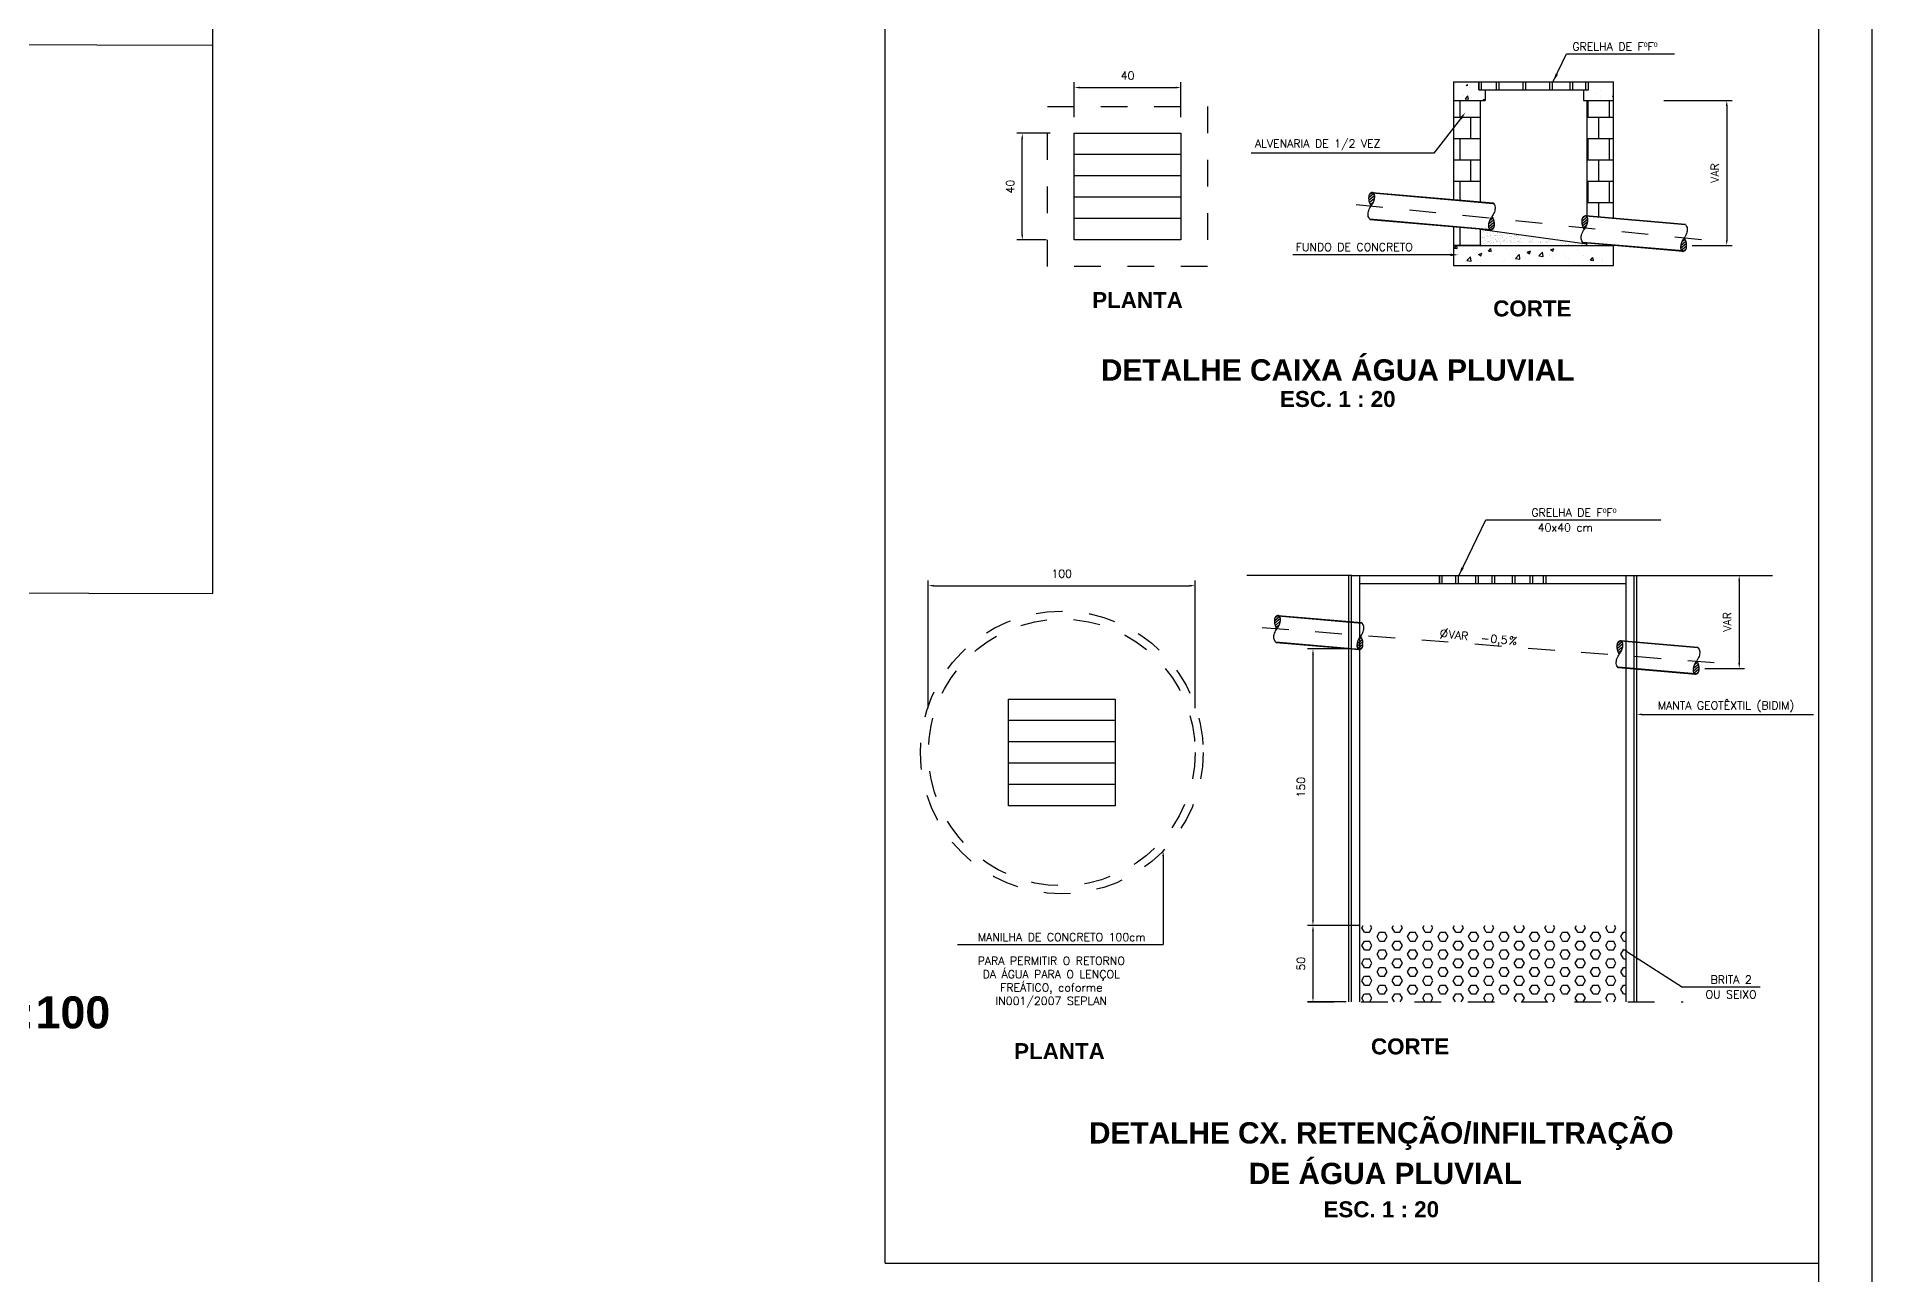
# Model space of a CAD drawing. Header units: millimetres. Extents: x -2485 to 3289, y -257 to 1952.
# Drawn here: x 52.45 to 59.33, y 53.53 to 58.17 of the extents above; entities that cross this region are included whole.
import ezdxf
from ezdxf.enums import TextEntityAlignment as Align

# ---------------------------------------------------------------- set-up
doc = ezdxf.new("R2010")
doc.units = ezdxf.units.MM
doc.header["$LTSCALE"] = 0.3
for name, pattern in [('CONTINUO', [0]), ('HID', [0.37, 0.07, -0.1, 0.03, -0.1, 0.07]), ('T-5CM', [0.1, 0.05, -0.05])]:
    doc.linetypes.add(name, pattern=pattern)
for name, color, linetype in [('AF', 4, 'Continuous'), ('CAIXAS', 3, 'Continuous'), ('ESCRITA', 9, 'Continuous'), ('esg', 2, 'Continuous'), ('ESGOTO', 2, 'Continuous'), ('EST', 11, 'Continuous'), ('PAREDE', 7, 'CONTINUO'), ('PAREDE_CTR25', 7, 'Continuous'), ('TEX', 11, 'Continuous'), ('TEXTO', 3, 'Continuous'), ('TUB', 1, 'Continuous'), ('VEGETAÇÃO', 92, 'Continuous')]:
    doc.layers.add(name, color=color, linetype=linetype)
doc.styles.add('ROMANS', font='romans.shx', dxfattribs={"height": 0.03})
doc.styles.add('SANSSERIFBOLD', font='sasb____.pfb')
doc.linetypes.add('ZIGZAG', pattern='A,0.00254,-5.08,[131,ltypeshp.shx,S=5.08,R=0,X=-5.08,Y=0],-10.16,[131,ltypeshp.shx,S=5.08,R=180,X=5.08,Y=0],-5.08', length=20.32254)
doc.dimstyles.new('20', dxfattribs={"dimtxt": 0.03, "dimasz": 0.02, "dimexe": 0.02, "dimexo": 0.02, "dimgap": 0.03, "dimtad": 1, "dimdec": 3, "dimlfac": 100, "dimdsep": 46, "dimtxsty": 'ROMANS', "dimcen": 0.02, "dimclrd": 11, "dimclre": 11, "dimclrt": 3, "dimadec": 0, "dimazin": 0, "dimtfac": 3.333333, "dimtdec": 3, "dimtix": 1, "dimtmove": 2, "dimatfit": 3, "dimfxl": 0, "dimtolj": 1, "dimarcsym": 0})

# ---------------------------------------------------------------- blocks, each defined once
blk = doc.blocks.new('b100')
at = {"layer": 'TUB', "color": 7}
for p, q in [((-0.0104, -0.0292), (0.0066, -0.0121)), ((-0.0101, -0.0394), (0.0091, -0.0203)), ((-0.0081, -0.0163), (0.0031, -0.0051)), ((-0.0068, -0.0468), (0.0105, -0.0295)), ((-0.0002, -0.0508), (0.0097, -0.0409))]:
    blk.add_line(p, q, dxfattribs=at)
for points in [[(0, 0.0508), (0.0052, 0.0436), (0.007, 0.04), (0.0082, 0.0359), (0.0089, 0.0306), (0.0088, 0.0264), (0.0082, 0.0221), (0.0073, 0.0174), (0.0058, 0.0129), (0.0039, 0.0078), (0.0019, 0.0034), (0, 0)], [(0, 0), (-0.0016, -0.0026), (-0.0029, -0.0047), (-0.0039, -0.0065), (-0.0047, -0.008), (-0.0054, -0.0092), (-0.0058, -0.0102), (-0.0062, -0.0111), (-0.0065, -0.0118), (-0.0068, -0.0126), (-0.0071, -0.0132), (-0.0073, -0.0139), (-0.0075, -0.0145), (-0.0077, -0.0151), (-0.0079, -0.0157), (-0.0081, -0.0162), (-0.0083, -0.0168), (-0.0084, -0.0173), (-0.0085, -0.0179), (-0.0087, -0.0184), (-0.0088, -0.0189), (-0.0089, -0.0195), (-0.009, -0.02), (-0.0092, -0.0206), (-0.0093, -0.0212), (-0.0094, -0.0218), (-0.0095, -0.0224), (-0.0097, -0.023), (-0.0098, -0.0237), (-0.0099, -0.0243), (-0.01, -0.025), (-0.0101, -0.0257), (-0.0102, -0.0264), (-0.0103, -0.0271), (-0.0103, -0.0278), (-0.0104, -0.0286), (-0.0105, -0.0293), (-0.0105, -0.03), (-0.0105, -0.0308), (-0.0106, -0.0315), (-0.0106, -0.0322), (-0.0106, -0.0329), (-0.0106, -0.0335), (-0.0106, -0.0342), (-0.0106, -0.0348), (-0.0105, -0.0354), (-0.0105, -0.036), (-0.0105, -0.0366), (-0.0104, -0.0372), (-0.0104, -0.0377), (-0.0103, -0.0383), (-0.0102, -0.0388), (-0.0101, -0.0393), (-0.01, -0.0398), (-0.0099, -0.0403), (-0.0097, -0.0408), (-0.0095, -0.0413), (-0.0094, -0.0418), (-0.0092, -0.0424), (-0.0089, -0.0429), (-0.0087, -0.0433), (-0.0085, -0.0438), (-0.0082, -0.0443), (-0.008, -0.0447), (-0.0078, -0.0452), (-0.0075, -0.0456), (-0.0073, -0.046), (-0.0071, -0.0463), (-0.0068, -0.0467), (-0.0066, -0.047), (-0.0064, -0.0473), (-0.0062, -0.0476), (-0.006, -0.0478), (-0.0058, -0.0481), (-0.0056, -0.0483), (-0.0053, -0.0485), (-0.0051, -0.0487), (-0.0049, -0.0489), (-0.0046, -0.049), (-0.0044, -0.0492), (-0.0041, -0.0494), (-0.0038, -0.0495), (-0.0035, -0.0497), (-0.0031, -0.0499), (-0.0027, -0.05), (-0.0022, -0.0502), (-0.0016, -0.0504), (-0.0008, -0.0506), (0, -0.0508)], [(0, 0), (0.0016, -0.0026), (0.0029, -0.0047), (0.0039, -0.0065), (0.0047, -0.008), (0.0054, -0.0092), (0.0058, -0.0102), (0.0062, -0.0111), (0.0065, -0.0118), (0.0068, -0.0126), (0.0071, -0.0132), (0.0073, -0.0139), (0.0075, -0.0145), (0.0077, -0.0151), (0.0079, -0.0157), (0.0081, -0.0162), (0.0083, -0.0168), (0.0084, -0.0173), (0.0085, -0.0179), (0.0087, -0.0184), (0.0088, -0.0189), (0.0089, -0.0195), (0.009, -0.02), (0.0092, -0.0206), (0.0093, -0.0212), (0.0094, -0.0218), (0.0095, -0.0224), (0.0097, -0.023), (0.0098, -0.0237), (0.0099, -0.0243), (0.01, -0.025), (0.0101, -0.0257), (0.0102, -0.0264), (0.0103, -0.0271), (0.0103, -0.0278), (0.0104, -0.0286), (0.0105, -0.0293), (0.0105, -0.03), (0.0105, -0.0308), (0.0106, -0.0315), (0.0106, -0.0322), (0.0106, -0.0329), (0.0106, -0.0335), (0.0106, -0.0342), (0.0106, -0.0348), (0.0105, -0.0354), (0.0105, -0.036), (0.0105, -0.0366), (0.0104, -0.0372), (0.0104, -0.0377), (0.0103, -0.0383), (0.0102, -0.0388), (0.0101, -0.0393), (0.01, -0.0398), (0.0099, -0.0403), (0.0097, -0.0408), (0.0095, -0.0413), (0.0094, -0.0418), (0.0092, -0.0424), (0.0089, -0.0429), (0.0087, -0.0433), (0.0085, -0.0438), (0.0082, -0.0443), (0.008, -0.0447), (0.0078, -0.0452), (0.0075, -0.0456), (0.0073, -0.046), (0.0071, -0.0463), (0.0068, -0.0467), (0.0066, -0.047), (0.0064, -0.0473), (0.0062, -0.0476), (0.006, -0.0478), (0.0058, -0.0481), (0.0056, -0.0483), (0.0053, -0.0485), (0.0051, -0.0487), (0.0049, -0.0489), (0.0046, -0.049), (0.0044, -0.0492), (0.0041, -0.0494), (0.0038, -0.0495), (0.0035, -0.0497), (0.0031, -0.0499), (0.0027, -0.05), (0.0022, -0.0502), (0.0016, -0.0504), (0.0008, -0.0506), (0, -0.0508)]]:
    blk.add_lwpolyline(points, dxfattribs=at)
blk = doc.blocks.new('*D45')
at = {"layer": 'TEX', "color": 11, "lineweight": -2}
for p, q in [((58.5479, 57.9312), (58.8043, 57.9312)), ((58.7843, 57.9112), (58.7843, 57.4078)), ((58.6549, 57.3878), (58.8043, 57.3878))]:
    blk.add_line(p, q, dxfattribs=at)
at = {"layer": 'TEX', "color": 11}
for points in [[(58.7809, 57.9112), (58.7876, 57.9112), (58.7843, 57.9312)], [(58.7809, 57.4078), (58.7876, 57.4078), (58.7843, 57.3878)]]:
    blk.add_solid(points, dxfattribs=at)
at = {"layer": 'TEX', "color": 3, "insert": (58.7393, 57.6595), "char_height": 0.03, "attachment_point": 5, "rotation": 90, "style": 'ROMANS'}
blk.add_mtext('\\A1;VAR', dxfattribs=at)
blk = doc.blocks.new('*D46')
at = {"layer": 'TEX', "color": 11, "lineweight": -2}
for p, q in [((56.3385, 57.8686), (56.3385, 58.0001)), ((56.3585, 57.9801), (56.7185, 57.9801)), ((56.7385, 57.8686), (56.7385, 58.0001))]:
    blk.add_line(p, q, dxfattribs=at)
at = {"layer": 'TEX', "color": 11}
for points in [[(56.3585, 57.9834), (56.3585, 57.9768), (56.3385, 57.9801)], [(56.7185, 57.9834), (56.7185, 57.9768), (56.7385, 57.9801)]]:
    blk.add_solid(points, dxfattribs=at)
at = {"layer": 'TEX', "color": 3, "insert": (56.5385, 58.0251), "char_height": 0.03, "attachment_point": 5, "style": 'ROMANS'}
blk.add_mtext('\\A1;40', dxfattribs=at)
blk = doc.blocks.new('*D47')
at = {"layer": 'TEX', "color": 11, "lineweight": -2}
for p, q in [((56.2488, 57.8086), (56.1236, 57.8086)), ((56.1436, 57.4286), (56.1436, 57.7886)), ((56.2327, 57.4086), (56.1236, 57.4086))]:
    blk.add_line(p, q, dxfattribs=at)
at = {"layer": 'TEX', "color": 11}
for points in [[(56.1403, 57.7886), (56.1469, 57.7886), (56.1436, 57.8086)], [(56.1403, 57.4286), (56.1469, 57.4286), (56.1436, 57.4086)]]:
    blk.add_solid(points, dxfattribs=at)
at = {"layer": 'TEX', "color": 3, "insert": (56.0986, 57.6086), "char_height": 0.03, "attachment_point": 5, "rotation": 90, "style": 'ROMANS'}
blk.add_mtext('\\A1;40', dxfattribs=at)
blk = doc.blocks.new('*D48')
at = {"layer": 'TEX', "color": 11, "lineweight": -2}
for p, q in [((58.7993, 56.1514), (58.8511, 56.1514)), ((58.8311, 56.1314), (58.8311, 55.8224)), ((58.7018, 55.8024), (58.8511, 55.8024))]:
    blk.add_line(p, q, dxfattribs=at)
at = {"layer": 'TEX', "color": 11}
for points in [[(58.8277, 56.1314), (58.8344, 56.1314), (58.8311, 56.1514)], [(58.8277, 55.8224), (58.8344, 55.8224), (58.8311, 55.8024)]]:
    blk.add_solid(points, dxfattribs=at)
at = {"layer": 'TEX', "color": 3, "insert": (58.7861, 55.9769), "char_height": 0.03, "attachment_point": 5, "rotation": 90, "style": 'ROMANS'}
blk.add_mtext('\\A1;VAR', dxfattribs=at)
blk = doc.blocks.new('DD')
at = {"layer": 'TEX', "color": 9}
blk.add_line((0.1881, 0.0234), (0.2108, 0.0234), dxfattribs=at)
at = {"layer": 'TEX', "color": 9, "style": 'ROMANS'}
for s, height, p in [('%%c', 0.04, (0.0265, 0.0079)), ('%', 0.03, (0.2889, 0.0116))]:
    blk.add_text(s, height=height, dxfattribs=at).set_placement(p)
blk.add_attdef('N', (0.0624, 0.0116), '', height=0.03, dxfattribs=at)
blk.add_attdef('INCL', text='', height=0.03, dxfattribs=at).set_placement((0.2837, 0.0116), align=Align.RIGHT)
blk = doc.blocks.new('*D49')
at = {"layer": 'ESCRITA', "color": 11, "lineweight": -2}
for p, q in [((57.3771, 55.8756), (57.2133, 55.8756)), ((57.2333, 55.8556), (57.2333, 54.8589)), ((57.4102, 54.8389), (57.2133, 54.8389))]:
    blk.add_line(p, q, dxfattribs=at)
at = {"layer": 'ESCRITA', "color": 11}
for points in [[(57.23, 55.8556), (57.2366, 55.8556), (57.2333, 55.8756)], [(57.23, 54.8589), (57.2366, 54.8589), (57.2333, 54.8389)]]:
    blk.add_solid(points, dxfattribs=at)
at = {"layer": 'ESCRITA', "color": 3, "insert": (57.1883, 55.3572), "char_height": 0.03, "attachment_point": 5, "rotation": 90, "style": 'ROMANS'}
blk.add_mtext('\\A1;150', dxfattribs=at)
blk = doc.blocks.new('*D50')
at = {"layer": 'TEX', "color": 11, "lineweight": -2}
for p, q in [((55.7915, 55.6532), (55.7915, 56.1328)), ((55.8115, 56.1128), (56.7715, 56.1128)), ((56.7915, 55.6532), (56.7915, 56.1328))]:
    blk.add_line(p, q, dxfattribs=at)
at = {"layer": 'TEX', "color": 11}
for points in [[(55.8115, 56.1161), (55.8115, 56.1095), (55.7915, 56.1128)], [(56.7715, 56.1161), (56.7715, 56.1095), (56.7915, 56.1128)]]:
    blk.add_solid(points, dxfattribs=at)
at = {"layer": 'TEX', "color": 3, "insert": (56.2915, 56.1578), "char_height": 0.03, "attachment_point": 5, "style": 'ROMANS'}
blk.add_mtext('\\A1;100', dxfattribs=at)
blk = doc.blocks.new('*D54')
at = {"layer": 'ESGOTO', "color": 11, "lineweight": -2}
for p, q in [((57.3871, 54.8389), (57.2133, 54.8389)), ((57.2333, 54.8189), (57.2333, 54.5724)), ((57.3571, 54.5524), (57.2133, 54.5524))]:
    blk.add_line(p, q, dxfattribs=at)
at = {"layer": 'ESGOTO', "color": 11}
for points in [[(57.23, 54.8189), (57.2366, 54.8189), (57.2333, 54.8389)], [(57.23, 54.5724), (57.2366, 54.5724), (57.2333, 54.5524)]]:
    blk.add_solid(points, dxfattribs=at)
at = {"layer": 'ESGOTO', "color": 3, "insert": (57.1883, 54.6956), "char_height": 0.03, "attachment_point": 5, "rotation": 90, "style": 'ROMANS'}
blk.add_mtext('\\A1;50', dxfattribs=at)
blk = doc.blocks.new('PN')
at = {"layer": 'TEX', "color": 3, "linetype": 'Continuous', "style": 'SANSSERIFBOLD'}
blk.add_text('ESC. 1 :', height=0.06, dxfattribs=at).set_placement((-0.078, 0.0123), align=Align.CENTER)
at = {"layer": 'TEX', "color": 9, "style": 'SANSSERIFBOLD'}
blk.add_attdef('NOME', text='', height=0.08, dxfattribs=at).set_placement((-0.3353, 0.0123), align=Align.RIGHT)
at = {"layer": 'TEX', "color": 3, "style": 'SANSSERIFBOLD'}
blk.add_attdef('ESCALA', (0.0825, 0.0123), '', height=0.06, dxfattribs=at)

msp = doc.modelspace()

# ---------------------------------------------------------------- hatches: boundary and pattern name
at = {"layer": 'TEX'}
h = msp.add_hatch(dxfattribs=at)
h.set_pattern_fill('AR-B88', color=256, scale=0.01, style=0)
h.set_pattern_definition([(0, (30.94529, 41.94856), (0, 0.08), []), (90, (30.94529, 41.948557), (-0.04, 0.08), [0.08, -0.08])])
h.paths.add_polyline_path([(57.860285, 57.931213), (57.760285, 57.931213), (57.760285, 57.560401), (57.860285, 57.551661)])
h.paths.add_polyline_path([(57.860285, 57.387834), (57.860285, 57.449673), (57.760285, 57.458414), (57.760285, 57.387834)])
h.paths.add_polyline_path([(58.360285, 57.931213), (58.260285, 57.931213), (58.260285, 57.49866), (58.360285, 57.490072)])
h = msp.add_hatch(dxfattribs=at)
h.set_pattern_fill('HEX', color=256, scale=0.006, style=0)
h.set_pattern_definition([(0, (32.222635, 19.277352), (0, 0.03299556), [0.01905, -0.0381]), (120, (32.222635, 19.277352), (-0.028574993, -0.01649778), [0.01905, -0.0381]), (60, (32.241685, 19.277352), (-0.028574993, 0.01649778), [0.01905, -0.0381])])
h.paths.add_polyline_path([(58.407109, 54.55236), (58.407109, 54.838871), (57.407109, 54.838871), (57.407109, 54.55236)])

# ---------------------------------------------------------------- linework, layer by layer
at = {"color": 4, "linetype": 'Continuous'}
msp.add_line((59.329768, 44.510518), (59.329768, 60.510518), dxfattribs=at)
for q in [(55.629748, 60.310518), (59.129768, 53.573096)]:
    msp.add_line((55.629748, 53.573096), q)
at = {"color": 12, "linetype": 'Continuous'}
msp.add_line((59.129768, 44.710518), (59.129768, 60.310518), dxfattribs=at)
at = {"color": 11}
for p, q in [((58.467109, 55.630267), (58.538419, 55.630267)), ((58.538419, 55.630267), (59.109848, 55.630267)), ((56.67174, 55.098513), (56.67174, 54.768256))]:
    msp.add_line(p, q, dxfattribs=at)
for points in [[(58.467109, 55.626933), (58.467109, 55.6336), (58.447109, 55.630267)], [(56.668406, 55.098513), (56.675073, 55.098513), (56.67174, 55.118513)]]:
    msp.add_solid(points, dxfattribs=at)
at = {"layer": 'AF'}
for p, q in [((57.367109, 54.55236), (57.367109, 56.151385)), ((57.377109, 54.55236), (57.377109, 56.151385)), ((58.437109, 54.55236), (58.437109, 56.151385)), ((58.447109, 54.55236), (58.447109, 56.151385))]:
    msp.add_line(p, q, dxfattribs=at)
at = {"layer": 'CAIXAS', "linetype": 'T-5CM'}
for p, q in [((56.23849, 57.908644), (56.83849, 57.908644)), ((56.23849, 57.308644), (56.23849, 57.908644)), ((56.83849, 57.908644), (56.83849, 57.308644)), ((56.83849, 57.308644), (56.23849, 57.308644))]:
    msp.add_line(p, q, dxfattribs=at)
at = {"layer": 'CAIXAS', "color": 9, "linetype": 'Continuous'}
for p, q in [((56.33849, 57.808644), (56.73849, 57.808644)), ((56.33849, 57.408644), (56.33849, 57.808644)), ((56.73849, 57.808644), (56.73849, 57.408644)), ((56.73849, 57.408644), (56.33849, 57.408644)), ((56.091545, 55.287772), (56.091545, 55.687772)), ((56.091545, 55.687772), (56.491545, 55.687772)), ((56.491545, 55.687772), (56.491545, 55.287772)), ((56.491545, 55.287772), (56.091545, 55.287772))]:
    msp.add_line(p, q, dxfattribs=at)
at = {"layer": 'CAIXAS', "color": 11}
for p, q in [((56.73849, 57.728644), (56.33849, 57.728644)), ((56.73849, 57.648644), (56.33849, 57.648644)), ((56.73849, 57.568644), (56.33849, 57.568644)), ((56.73849, 57.488644), (56.33849, 57.488644))]:
    msp.add_line(p, q, dxfattribs=at)
at = {"layer": 'CAIXAS', "color": 7}
for p, q in [((56.491545, 55.607772), (56.091545, 55.607772)), ((56.491545, 55.527772), (56.091545, 55.527772)), ((56.491545, 55.447772), (56.091545, 55.447772)), ((56.491545, 55.367772), (56.091545, 55.367772))]:
    msp.add_line(p, q, dxfattribs=at)
at = {"layer": 'CAIXAS', "linetype": 'T-5CM'}
for radius in [0.53, 0.5]:
    msp.add_circle((56.291545, 55.487772), radius, dxfattribs=at)
at = {"layer": 'ESCRITA', "color": 11}
for p, q in [((58.850838, 54.60739), (58.61797, 54.60739)), ((58.909033, 54.60739), (58.850838, 54.60739))]:
    msp.add_line(p, q, dxfattribs=at)
at = {"layer": 'esg', "color": 11}
for p, q in [((58.184198, 58.106534), (58.588529, 58.106534)), ((57.881069, 56.359643), (58.5376, 56.359643))]:
    msp.add_line(p, q, dxfattribs=at)
at = {"layer": 'EST'}
for p, q in [((57.854785, 58.001713), (58.265785, 58.001713)), ((57.854785, 57.971713), (57.854785, 58.001713)), ((57.864785, 57.971713), (57.864785, 58.001713)), ((57.921545, 57.971713), (57.921545, 58.001713)), ((57.931545, 57.971713), (57.931545, 58.001713)), ((58.021545, 57.971713), (58.021545, 58.001713)), ((58.031545, 57.971713), (58.031545, 58.001713)), ((58.121545, 57.971713), (58.121545, 58.001713)), ((58.121545, 57.971713), (58.121545, 58.001713)), ((58.131545, 57.971713), (58.131545, 58.001713)), ((58.131545, 57.971713), (58.131545, 58.001713)), ((58.197296, 57.971713), (58.197296, 58.001713)), ((58.207296, 57.971713), (58.207296, 58.001713)), ((58.255785, 57.971713), (58.255785, 58.001713)), ((58.265785, 57.971713), (58.265785, 58.001713)), ((57.854785, 57.971713), (58.265785, 57.971713)), ((57.707109, 56.151385), (58.107109, 56.151385)), ((57.707109, 56.121385), (57.707109, 56.151385)), ((57.717109, 56.121385), (57.717109, 56.151385)), ((57.768368, 56.121385), (57.768368, 56.151385)), ((57.768368, 56.121385), (57.768368, 56.151385)), ((57.768368, 56.121385), (57.768368, 56.151385)), ((57.778368, 56.121385), (57.778368, 56.151385)), ((57.778368, 56.121385), (57.778368, 56.151385)), ((57.844119, 56.121385), (57.844119, 56.151385)), ((57.854119, 56.121385), (57.854119, 56.151385)), ((57.905378, 56.121385), (57.905378, 56.151385)), ((57.905378, 56.121385), (57.905378, 56.151385)), ((57.905378, 56.121385), (57.905378, 56.151385)), ((57.915378, 56.121385), (57.915378, 56.151385)), ((57.915378, 56.121385), (57.915378, 56.151385)), ((57.981129, 56.121385), (57.981129, 56.151385)), ((57.991129, 56.121385), (57.991129, 56.151385)), ((58.047892, 56.121385), (58.047892, 56.151385)), ((58.057892, 56.121385), (58.057892, 56.151385)), ((58.097109, 56.121385), (58.097109, 56.151385)), ((58.107109, 56.121385), (58.107109, 56.151385)), ((57.707109, 56.121385), (58.097109, 56.121385))]:
    msp.add_line(p, q, dxfattribs=at)
at = {"layer": 'PAREDE', "color": 4}
for p, q in [((57.760285, 58.001713), (57.854785, 58.001713)), ((57.760285, 58.001713), (57.760285, 57.560401)), ((57.854785, 58.001713), (57.854785, 57.971713)), ((58.265785, 57.971713), (58.265785, 58.001713)), ((58.265785, 58.001713), (58.360285, 58.001713)), ((58.360285, 57.490072), (58.360285, 58.001713)), ((57.854785, 57.971713), (57.879233, 57.971713)), ((57.879233, 57.971713), (57.879233, 57.931213)), ((58.247618, 57.971713), (58.265785, 57.971713)), ((58.247618, 57.971713), (58.247618, 57.931213)), ((58.272702, 57.970822), (58.272702, 57.970822)), ((58.359722, 57.950613), (58.359722, 57.950613)), ((57.760285, 57.931213), (57.879233, 57.931213)), ((57.860285, 57.931213), (57.860285, 57.551661)), ((58.247618, 57.931213), (58.360285, 57.931213)), ((58.260285, 57.931213), (58.260285, 57.49866)), ((57.760285, 57.458414), (57.760285, 57.312834)), ((57.760285, 57.387834), (58.360285, 57.387834)), ((57.860285, 57.449673), (57.860285, 57.387834)), ((58.260285, 57.387834), (58.260285, 57.396687)), ((58.260285, 57.387834), (58.360285, 57.387834)), ((58.360285, 57.312834), (58.360285, 57.387834)), ((58.360094, 57.337729), (58.360094, 57.337729)), ((57.760285, 57.312834), (58.360285, 57.312834)), ((58.352685, 57.31293), (58.352685, 57.31293)), ((57.377109, 56.151385), (58.437109, 56.151385)), ((57.407109, 56.151385), (57.407109, 54.55236)), ((57.707109, 56.151385), (57.707109, 56.121385)), ((58.107109, 56.121385), (58.107109, 56.151385)), ((58.407109, 54.55236), (58.407109, 56.151385)), ((57.407109, 56.121385), (58.407109, 56.121385))]:
    msp.add_line(p, q, dxfattribs=at)
at = {"layer": 'PAREDE'}
for p, q in [((57.860285, 57.448976), (58.260285, 57.394663)), ((57.860709, 57.42402), (57.860709, 57.42402)), ((57.861427, 57.428014), (57.861427, 57.428014)), ((57.861777, 57.395003), (57.861777, 57.395003)), ((57.863199, 57.431926), (57.863199, 57.431926)), ((57.863436, 57.393483), (57.863436, 57.393483)), ((57.863696, 57.417255), (57.863696, 57.417255)), ((57.863766, 57.414584), (57.863766, 57.414584)), ((57.864182, 57.403901), (57.864182, 57.403901)), ((57.864333, 57.397243), (57.864333, 57.397243)), ((57.867103, 57.437852), (57.867103, 57.437852)), ((57.8674, 57.441045), (57.8674, 57.441045)), ((57.867977, 57.401483), (57.867977, 57.401483)), ((57.868381, 57.417872), (57.868381, 57.417872)), ((57.870385, 57.419805), (57.870385, 57.419805)), ((57.871994, 57.395045), (57.871994, 57.395045)), ((57.872044, 57.418285), (57.872044, 57.418285)), ((57.874052, 57.440254), (57.874052, 57.440254)), ((57.874372, 57.415316), (57.874372, 57.415316)), ((57.874619, 57.422912), (57.874619, 57.422912)), ((57.875186, 57.405571), (57.875186, 57.405571)), ((57.875698, 57.418835), (57.875698, 57.418835)), ((57.875753, 57.388229), (57.875753, 57.388229)), ((57.876679, 57.395662), (57.876679, 57.395662)), ((57.878994, 57.444608), (57.878994, 57.444608)), ((57.879624, 57.442654), (57.879624, 57.442654)), ((57.879874, 57.411111), (57.879874, 57.411111)), ((57.880653, 57.443088), (57.880653, 57.443088)), ((57.881467, 57.446608), (57.881467, 57.446608)), ((57.88164, 57.392779), (57.88164, 57.392779)), ((57.883996, 57.396625), (57.883996, 57.396625)), ((57.884309, 57.443271), (57.884309, 57.443271)), ((57.884941, 57.426489), (57.884941, 57.426489)), ((57.886757, 57.432226), (57.886757, 57.432226)), ((57.887891, 57.397543), (57.887891, 57.397543)), ((57.887922, 57.420444), (57.887922, 57.420444)), ((57.888483, 57.435913), (57.888483, 57.435913)), ((57.888736, 57.424071), (57.888736, 57.424071)), ((57.888832, 57.402902), (57.888832, 57.402902)), ((57.890491, 57.401382), (57.890491, 57.401382)), ((57.891626, 57.444234), (57.891626, 57.444234)), ((57.892209, 57.403952), (57.892209, 57.403952)), ((57.892607, 57.421061), (57.892607, 57.421061)), ((57.89513, 57.437903), (57.89513, 57.437903)), ((57.896005, 57.401534), (57.896005, 57.401534)), ((57.89622, 57.398234), (57.89622, 57.398234)), ((57.89744, 57.427704), (57.89744, 57.427704)), ((57.898321, 57.394207), (57.898321, 57.394207)), ((57.89836, 57.441129), (57.89836, 57.441129)), ((57.898927, 57.423788), (57.898927, 57.423788)), ((57.899099, 57.426184), (57.899099, 57.426184)), ((57.899494, 57.406447), (57.899494, 57.406447)), ((57.899924, 57.422024), (57.899924, 57.422024)), ((57.900061, 57.389105), (57.900061, 57.389105)), ((57.900905, 57.398851), (57.900905, 57.398851)), ((57.902399, 57.415366), (57.902399, 57.415366)), ((57.906929, 57.41901), (57.906929, 57.41901)), ((57.908222, 57.399814), (57.908222, 57.399814)), ((57.909667, 57.39283), (57.909667, 57.39283)), ((57.90978, 57.432116), (57.90978, 57.432116)), ((57.910347, 57.414774), (57.910347, 57.414774)), ((57.910914, 57.397433), (57.910914, 57.397433)), ((57.912148, 57.423634), (57.912148, 57.423634)), ((57.912968, 57.426539), (57.912968, 57.426539)), ((57.915887, 57.410801), (57.915887, 57.410801)), ((57.916763, 57.424122), (57.916763, 57.424122)), ((57.916833, 57.42425), (57.916833, 57.42425)), ((57.917546, 57.409281), (57.917546, 57.409281)), ((57.920237, 57.404003), (57.920237, 57.404003)), ((57.920446, 57.401424), (57.920446, 57.401424)), ((57.922485, 57.424088), (57.922485, 57.424088)), ((57.923052, 57.406747), (57.923052, 57.406747)), ((57.923619, 57.389406), (57.923619, 57.389406)), ((57.924032, 57.401585), (57.924032, 57.401585)), ((57.92415, 57.425214), (57.92415, 57.425214)), ((57.924496, 57.435604), (57.924496, 57.435604)), ((57.925131, 57.40204), (57.925131, 57.40204)), ((57.925376, 57.402106), (57.925376, 57.402106)), ((57.926154, 57.434083), (57.926154, 57.434083)), ((57.930426, 57.415417), (57.930426, 57.415417)), ((57.932448, 57.403004), (57.932448, 57.403004)), ((57.933984, 57.426909), (57.933984, 57.426909)), ((57.934088, 57.432992), (57.934088, 57.432992)), ((57.934334, 57.393898), (57.934334, 57.393898)), ((57.934655, 57.41565), (57.934655, 57.41565)), ((57.935222, 57.398309), (57.935222, 57.398309)), ((57.935993, 57.392378), (57.935993, 57.392378)), ((57.936374, 57.426823), (57.936374, 57.426823)), ((57.937695, 57.39288), (57.937695, 57.39288)), ((57.940995, 57.42659), (57.940995, 57.42659)), ((57.941059, 57.42744), (57.941059, 57.42744)), ((57.942942, 57.4187), (57.942942, 57.4187)), ((57.944601, 57.41718), (57.944601, 57.41718)), ((57.944672, 57.404613), (57.944672, 57.404613)), ((57.94479, 57.424173), (57.94479, 57.424173)), ((57.945508, 57.423978), (57.945508, 57.423978)), ((57.946075, 57.406637), (57.946075, 57.406637)), ((57.946642, 57.389295), (57.946642, 57.389295)), ((57.948264, 57.404054), (57.948264, 57.404054)), ((57.948376, 57.428403), (57.948376, 57.428403)), ((57.949357, 57.40523), (57.949357, 57.40523)), ((57.952059, 57.401636), (57.952059, 57.401636)), ((57.952431, 57.410005), (57.952431, 57.410005)), ((57.956673, 57.406193), (57.956673, 57.406193)), ((57.957646, 57.433292), (57.957646, 57.433292)), ((57.958213, 57.415951), (57.958213, 57.415951)), ((57.958453, 57.415468), (57.958453, 57.415468)), ((57.95878, 57.398609), (57.95878, 57.398609)), ((57.9606, 57.430012), (57.9606, 57.430012)), ((57.961039, 57.434808), (57.961039, 57.434808)), ((57.961389, 57.401797), (57.961389, 57.401797)), ((57.970234, 57.408525), (57.970234, 57.408525)), ((57.97111, 57.421845), (57.97111, 57.421845)), ((57.97118, 57.421974), (57.97118, 57.421974)), ((57.971893, 57.407005), (57.971893, 57.407005)), ((57.974584, 57.401726), (57.974584, 57.401726)), ((57.974793, 57.399147), (57.974793, 57.399147)), ((57.976832, 57.421812), (57.976832, 57.421812)), ((57.977399, 57.404471), (57.977399, 57.404471)), ((57.978379, 57.399308), (57.978379, 57.399308)), ((57.978497, 57.422937), (57.978497, 57.422937)), ((57.979478, 57.399764), (57.979478, 57.399764)), ((57.979723, 57.39983), (57.979723, 57.39983)), ((57.984773, 57.413141), (57.984773, 57.413141)), ((57.986795, 57.400727), (57.986795, 57.400727)), ((57.988331, 57.424632), (57.988331, 57.424632)), ((57.989002, 57.413374), (57.989002, 57.413374)), ((57.990721, 57.424547), (57.990721, 57.424547)), ((57.995342, 57.424314), (57.995342, 57.424314)), ((57.995406, 57.425163), (57.995406, 57.425163)), ((57.997289, 57.416424), (57.997289, 57.416424)), ((57.998948, 57.414904), (57.998948, 57.414904)), ((57.999019, 57.402337), (57.999019, 57.402337)), ((57.999138, 57.421896), (57.999138, 57.421896)), ((57.999855, 57.421702), (57.999855, 57.421702)), ((58.000422, 57.40436), (58.000422, 57.40436)), ((58.002611, 57.401777), (58.002611, 57.401777)), ((58.002723, 57.426127), (58.002723, 57.426127)), ((58.003704, 57.402954), (58.003704, 57.402954)), ((58.006406, 57.399359), (58.006406, 57.399359)), ((58.006778, 57.407729), (58.006778, 57.407729)), ((58.011021, 57.403917), (58.011021, 57.403917)), ((58.01256, 57.413674), (58.01256, 57.413674)), ((58.012801, 57.413192), (58.012801, 57.413192)), ((58.014947, 57.427736), (58.014947, 57.427736)), ((58.015736, 57.399521), (58.015736, 57.399521)), ((58.043058, 57.414018), (58.043058, 57.414018)), ((58.043129, 57.401451), (58.043129, 57.401451)), ((58.044532, 57.403475), (58.044532, 57.403475)), ((58.046721, 57.400892), (58.046721, 57.400892)), ((58.047814, 57.402068), (58.047814, 57.402068)), ((58.050516, 57.398474), (58.050516, 57.398474)), ((58.050888, 57.406844), (58.050888, 57.406844)), ((58.055131, 57.403031), (58.055131, 57.403031)), ((58.05667, 57.412789), (58.05667, 57.412789)), ((58.05691, 57.412306), (58.05691, 57.412306)), ((58.059846, 57.398635), (58.059846, 57.398635)), ((58.085046, 57.403269), (58.085046, 57.403269)), ((58.086025, 57.398107), (58.086025, 57.398107)), ((58.087124, 57.398563), (58.087124, 57.398563)), ((58.087369, 57.398629), (58.087369, 57.398629)), ((58.094441, 57.399526), (58.094441, 57.399526)), ((58.106666, 57.401135), (58.106666, 57.401135)), ((58.108069, 57.403159), (58.108069, 57.403159)), ((58.110257, 57.400576), (58.110257, 57.400576)), ((58.11135, 57.401752), (58.11135, 57.401752)), ((58.114053, 57.398158), (58.114053, 57.398158)), ((58.114425, 57.406528), (58.114425, 57.406528)), ((58.118667, 57.402715), (58.118667, 57.402715)), ((58.123383, 57.398319), (58.123383, 57.398319)), ((58.161913, 57.393288), (58.161913, 57.393288)), ((58.162319, 57.401785), (58.162319, 57.401785)), ((58.165101, 57.398223), (58.165101, 57.398223)), ((58.16676, 57.396703), (58.16676, 57.396703)), ((58.171448, 57.401807), (58.171448, 57.401807)), ((58.176277, 57.402043), (58.176277, 57.402043)), ((58.17906, 57.398482), (58.17906, 57.398482)), ((58.179302, 57.388898), (58.179302, 57.388898)), ((58.180719, 57.396962), (58.180719, 57.396962)), ((58.183617, 57.393368), (58.183617, 57.393368)), ((58.183986, 57.389515), (58.183986, 57.389515)), ((58.188549, 57.389787), (58.188549, 57.389787)), ((58.18994, 57.393339), (58.18994, 57.393339)), ((58.191303, 57.390478), (58.191303, 57.390478)), ((58.203528, 57.392087), (58.203528, 57.392087)), ((58.215529, 57.393667), (58.215529, 57.393667)), ((58.215604, 57.397686), (58.215604, 57.397686)), ((58.217967, 57.39339), (58.217967, 57.39339)), ((58.224562, 57.389477), (58.224562, 57.389477)), ((58.225731, 57.39845), (58.225731, 57.39845)), ((58.226221, 57.387957), (58.226221, 57.387957)), ((58.230198, 57.393559), (58.230198, 57.393559)), ((58.230561, 57.398687), (58.230561, 57.398687)), ((58.239689, 57.391479), (58.239689, 57.391479)), ((58.244519, 57.391715), (58.244519, 57.391715)), ((58.251859, 57.394027), (58.251859, 57.394027)), ((58.258182, 57.393997), (58.258182, 57.393997))]:
    msp.add_line(p, q, dxfattribs=at)
at = {"layer": 'PAREDE_CTR25'}
for p, q in [((53.10974, 58.137774), (53.10974, 58.517072)), ((53.10974, 56.083385), (53.10974, 58.137774))]:
    msp.add_line(p, q, dxfattribs=at)
msp.add_lwpolyline([(53.10974, 58.137774), (46.150857, 58.157115), (46.145147, 56.102743), (53.10974, 56.083385)], dxfattribs=at)
at = {"layer": 'TEX', "color": 11}
for p, q in [((58.13415, 58.003096), (58.184198, 58.106534)), ((57.786512, 57.863279), (57.686454, 57.734161)), ((57.686454, 57.734161), (57.001652, 57.734161)), ((57.747822, 57.352903), (57.15789, 57.352903)), ((57.780973, 56.152768), (57.881069, 56.359643)), ((55.900315, 54.768256), (56.67174, 54.768256)), ((58.409868, 54.741936), (58.61797, 54.60739))]:
    msp.add_line(p, q, dxfattribs=at)
at = {"layer": 'TEX', "color": 7}
for p, q in [((57.767902, 57.994084), (57.767902, 57.994084)), ((57.795892, 57.949276), (57.795892, 57.949276)), ((57.803554, 57.937799), (57.815699, 57.936737)), ((57.803651, 57.937796), (57.813447, 57.949471)), ((57.807614, 57.986024), (57.812234, 57.99153)), ((57.813098, 57.986024), (57.812124, 57.991303)), ((57.815688, 57.936507), (57.813338, 57.949244)), ((57.820556, 57.981145), (57.820556, 57.981145)), ((57.868068, 57.939448), (57.868068, 57.939448)), ((57.870236, 57.931213), (57.874856, 57.936719)), ((57.87285, 57.959408), (57.87285, 57.959408)), ((57.87572, 57.931213), (57.874747, 57.936492)), ((58.260043, 57.963606), (58.260043, 57.963606)), ((58.290612, 57.956907), (58.290612, 57.956907)), ((58.310137, 57.941066), (58.310137, 57.941066)), ((58.310912, 57.970303), (58.310912, 57.970303)), ((58.356096, 57.94802), (58.360285, 57.945194)), ((58.356139, 57.948012), (58.360285, 57.949604)), ((58.356453, 57.982816), (58.356453, 57.982816)), ((57.763633, 57.377377), (57.772205, 57.387592)), ((57.774146, 57.376221), (57.772091, 57.387366)), ((57.862236, 57.384333), (57.862236, 57.384333)), ((57.763535, 57.377381), (57.774162, 57.376451)), ((57.770947, 57.371814), (57.770947, 57.371814)), ((57.777822, 57.352903), (57.777822, 57.352903)), ((57.810264, 57.331388), (57.824112, 57.345821)), ((57.810278, 57.331319), (57.826091, 57.328866)), ((57.810873, 57.356479), (57.810873, 57.356479)), ((57.826083, 57.32893), (57.824119, 57.345815)), ((57.84516, 57.361769), (57.84516, 57.361769)), ((57.848362, 57.332597), (57.848362, 57.332597)), ((57.853728, 57.354642), (57.862572, 57.348677)), ((57.853772, 57.354634), (57.866221, 57.359412)), ((57.860074, 57.325145), (57.860074, 57.325145)), ((57.862572, 57.348693), (57.866177, 57.359438)), ((57.891064, 57.366223), (57.901691, 57.365294)), ((57.891163, 57.366219), (57.899734, 57.376435)), ((57.905786, 57.352469), (57.905786, 57.352469)), ((57.943275, 57.328586), (57.943275, 57.328586)), ((57.949882, 57.336527), (57.949882, 57.336527)), ((57.95745, 57.376552), (57.95745, 57.376552)), ((57.992928, 57.339441), (58.006777, 57.353875)), ((57.992943, 57.339372), (58.008756, 57.336919)), ((57.993537, 57.364533), (57.993537, 57.364533)), ((58.008748, 57.336983), (58.006783, 57.353869)), ((58.027825, 57.369822), (58.027825, 57.369822)), ((58.031026, 57.34065), (58.031026, 57.34065)), ((58.036392, 57.362696), (58.045236, 57.35673)), ((58.036436, 57.362687), (58.048885, 57.367466)), ((58.042738, 57.333198), (58.042738, 57.333198)), ((58.045236, 57.356747), (58.048841, 57.367491)), ((58.080231, 57.348837), (58.09408, 57.36327)), ((58.080246, 57.348767), (58.096058, 57.346315)), ((58.08084, 57.373928), (58.08084, 57.373928)), ((58.096051, 57.346378), (58.094086, 57.363264)), ((58.115128, 57.379217), (58.115128, 57.379217)), ((58.118329, 57.350045), (58.118329, 57.350045)), ((58.123695, 57.372091), (58.132539, 57.366126)), ((58.123739, 57.372082), (58.136188, 57.376861)), ((58.130041, 57.342594), (58.130041, 57.342594)), ((58.132539, 57.366142), (58.136144, 57.376887)), ((58.172046, 57.355882), (58.172046, 57.355882)), ((58.179325, 57.341794), (58.179325, 57.341794)), ((58.190527, 57.340439), (58.190527, 57.340439)), ((58.214649, 57.316843), (58.214649, 57.316843)), ((58.221164, 57.314571), (58.221164, 57.314571)), ((58.223326, 57.37376), (58.223326, 57.37376)), ((58.228015, 57.316556), (58.228015, 57.316556)), ((58.246664, 57.350659), (58.246664, 57.350659)), ((58.27365, 57.332751), (58.284278, 57.331822)), ((58.27375, 57.332747), (58.282322, 57.342963)), ((58.275736, 57.37368), (58.275736, 57.37368)), ((58.284261, 57.331589), (58.282205, 57.342734)), ((58.28544, 57.336429), (58.28544, 57.336429)), ((58.313511, 57.327902), (58.313511, 57.327902)), ((58.31834, 57.334641), (58.31834, 57.334641)), ((58.358953, 57.365442), (58.358953, 57.365442))]:
    msp.add_line(p, q, dxfattribs=at)
at = {"layer": 'TEX'}
for p, q in [((57.887324, 57.414885), (57.887324, 57.414885)), ((57.901675, 57.365063), (57.899619, 57.376208))]:
    msp.add_line(p, q, dxfattribs=at)
at = {"layer": 'TEX', "linetype": 'T-5CM'}
msp.add_line((57.213305, 54.55236), (58.620911, 54.55236), dxfattribs=at)
at = {"layer": 'TEX', "color": 11}
for points in [[(58.151717, 58.027923), (58.142715, 58.032279), (58.13415, 58.003096)], [(57.790464, 57.860216), (57.78256, 57.866342), (57.804888, 57.886992)], [(57.747822, 57.357903), (57.747822, 57.347903), (57.777822, 57.352903)], [(57.79854, 56.177595), (57.789538, 56.181951), (57.780973, 56.152768)], [(58.408058, 54.739137), (58.411677, 54.744736), (58.393072, 54.752795)]]:
    msp.add_solid(points, dxfattribs=at)
at = {"layer": 'TUB', "color": 1, "linetype": 'HID'}
for p, q in [((57.395783, 57.541265), (58.70339, 57.409499)), ((57.042606, 55.955829), (58.750214, 55.824063))]:
    msp.add_line(p, q, dxfattribs=at)
at = {"layer": 'TUB', "color": 4}
for p, q in [((57.455343, 57.585246), (57.908636, 57.545628)), ((57.4555, 57.587039), (57.908793, 57.547421)), ((57.446653, 57.485825), (57.899947, 57.446207)), ((57.44681, 57.487618), (57.900104, 57.448)), ((58.629097, 57.465179), (58.254276, 57.49737)), ((58.629253, 57.466972), (58.254433, 57.499163)), ((58.620407, 57.365758), (58.245587, 57.397949)), ((58.620564, 57.367551), (58.245743, 57.399742)), ((57.102166, 55.99981), (57.415964, 55.972342)), ((57.102323, 56.001604), (57.41612, 55.974135)), ((57.093477, 55.900389), (57.407274, 55.872921)), ((57.093633, 55.902183), (57.407431, 55.874714)), ((58.67592, 55.879743), (58.385798, 55.90466)), ((58.676077, 55.881536), (58.385955, 55.906453)), ((58.66723, 55.780322), (58.377109, 55.805239)), ((58.667387, 55.782115), (58.377265, 55.807032))]:
    msp.add_line(p, q, dxfattribs=at)
at = {"layer": 'VEGETAÇÃO', "linetype": 'ZIGZAG', "ltscale": 0.005}
for p, q in [((57.377109, 56.151385), (56.985191, 56.151385)), ((58.437109, 56.151385), (58.956346, 56.151385))]:
    msp.add_line(p, q, dxfattribs=at)

# ---------------------------------------------------------------- block references
at = {"layer": 'ESCRITA', "rotation": 354.2457754760694}
msp.add_blockref('DD', (57.677636, 55.910377), dxfattribs=at).add_auto_attribs({'N': 'VAR', 'INCL': '0,5'})
at = {"layer": 'TEX'}
for p, rotation in [((57.90437, 57.496814), 355.0049792704414), ((58.25001, 57.448556), 175.0049792704415), ((57.411697, 55.923528), 355.0049792704414), ((58.381532, 55.855846), 175.0049792704415)]:
    msp.add_blockref('b100', p, dxfattribs=dict(at, rotation=rotation))
at = {"layer": 'TEXTO', "xscale": 2, "yscale": 2, "zscale": 2}
msp.add_blockref('PN', (52.280296, 54.428615), dxfattribs=at).add_auto_attribs({'NOME': 'PLANTA IMPLANTAÇÃO ESGOTO', 'ESCALA': '100'})
at = {"layer": 'TUB'}
for p, rotation in [((57.451077, 57.536432), 175.0049792704415), ((58.62483, 57.416365), 355.0049792704414), ((57.0979, 55.950996), 175.0049792704415), ((58.671653, 55.830929), 355.0049792704414)]:
    msp.add_blockref('b100', p, dxfattribs=dict(at, rotation=rotation))

# ---------------------------------------------------------------- texts
at = {"color": 9, "insert": (58.52583, 55.638988), "char_height": 0.03, "attachment_point": 7, "style": 'ROMANS'}
msp.add_mtext('MANTA GEOTÊXTIL (BIDIM)', dxfattribs=at)
at = {"layer": 'TEX', "color": 3, "linetype": 'Continuous', "style": 'SANSSERIFBOLD'}
for s, p in [('PLANTA', (56.575584, 57.1535)), ('CORTE', (58.055595, 57.122063)), ('ESC. 1 : 20', (57.326271, 56.782665)), ('PLANTA', (56.282989, 54.337939)), ('CORTE', (57.597325, 54.355668)), ('ESC. 1 : 20', (57.489319, 53.74505))]:
    msp.add_text(s, height=0.06, dxfattribs=at).set_placement(p, align=Align.CENTER)
at = {"layer": 'TEX', "color": 9, "linetype": 'Continuous', "style": 'SANSSERIFBOLD'}
for s, p in [('DETALHE CAIXA ÁGUA PLUVIAL', (57.326271, 56.881425)), ('DETALHE CX. RETENÇÃO/INFILTRAÇÃO', (57.489319, 54.021611)), (' DE ÁGUA PLUVIAL', (57.489319, 53.869453))]:
    msp.add_text(s, height=0.08, dxfattribs=at).set_placement(p, align=Align.CENTER)
at = {"layer": 'TEXTO', "style": 'ROMANS'}
for s, p in [('GRELHA DE FºFº', (58.205462, 58.133614)), ('ALVENARIA DE 1/2 VEZ', (57.015806, 57.770215)), ('FUNDO DE CONCRETO', (57.168744, 57.382336)), ('GRELHA DE FºFº', (58.051713, 56.386724)), ('40x40 cm', (58.075551, 56.330859))]:
    msp.add_text(s, height=0.03, dxfattribs=at).set_placement(p, align=Align.MIDDLE_LEFT)
at = {"layer": 'TUB', "color": 9, "char_height": 0.03, "attachment_point": 5, "style": 'ROMANS'}
for s, insert in [('MANILHA DE CONCRETO 100cm', (56.291705, 54.795638)), ('PARA PERMITIR O RETORNO \\PDA ÁGUA PARA O LENÇOL \\PFREÁTICO, coforme\\PIN001/2007 SEPLAN', (56.252367, 54.626408)), ('\\A1;BRITA 2', (58.800828, 54.636025)), ('OU SEIXO', (58.800669, 54.580529))]:
    msp.add_mtext(s, dxfattribs=dict(at, insert=insert))

# ---------------------------------------------------------------- dimensions: what is measured, and where the dimension line sits
at = {"layer": 'ESCRITA'}
dim = msp.add_linear_dim(base=(57.233305, 54.838871), p1=(57.397109, 55.8756), p2=(57.430172, 54.838871), angle=90, text='150', dimstyle='20', override={"dimscale": 1}, dxfattribs=at)
dim.commit()
dim.dimension.update_dxf_attribs({"geometry": '*D49', "text_midpoint": (57.188305, 55.357235)})
at = {"layer": 'ESGOTO'}
dim = msp.add_linear_dim(base=(57.233305, 54.55236), p1=(57.407109, 54.838871), p2=(57.377109, 54.55236), angle=90, text='50', dimstyle='20', override={"dimscale": 1}, dxfattribs=at)
dim.commit()
dim.dimension.update_dxf_attribs({"geometry": '*D54', "text_midpoint": (57.188305, 54.695615)})
at = {"layer": 'TEX'}
for base, p1, p2, override, picture, middle in [((56.73849, 57.980108), (56.33849, 57.808644), (56.73849, 57.808644), {"dimscale": 1, "dimexo": 0.06, "dimse1": 0}, '*D46', (56.53849, 58.025108)), ((56.791545, 56.112814), (55.791545, 55.633159), (56.791545, 55.633159), {"dimscale": 1}, '*D50', (56.291545, 56.157814))]:
    dim = msp.add_linear_dim(base=base, p1=p1, p2=p2, dimstyle='20', override=override, dxfattribs=at)
    dim.commit()
    dim.dimension.update_dxf_attribs({"geometry": picture, "text_midpoint": middle})
for base, p1, p2, picture, middle in [((58.784258, 57.387834), (58.487922, 57.931213), (58.594943, 57.387834), '*D45', (58.739258, 57.659524)), ((58.831081, 55.802398), (58.739303, 56.151385), (58.641766, 55.802398), '*D48', (58.786081, 55.976892))]:
    dim = msp.add_linear_dim(base=base, p1=p1, p2=p2, angle=90, text='VAR', dimstyle='20', override={"dimscale": 1, "dimexo": 0.06, "dimse1": 0}, dxfattribs=at)
    dim.commit()
    dim.dimension.update_dxf_attribs({"geometry": picture, "text_midpoint": middle})
dim = msp.add_linear_dim(base=(56.143612, 57.808644), p1=(56.292731, 57.408644), p2=(56.308751, 57.808644), angle=90, dimstyle='20', override={"dimscale": 1, "dimexo": 0.06, "dimse1": 0}, dxfattribs=at)
dim.commit()
dim.dimension.update_dxf_attribs({"geometry": '*D47', "text_midpoint": (56.098612, 57.608644)})

doc.saveas('drawing.dxf')
